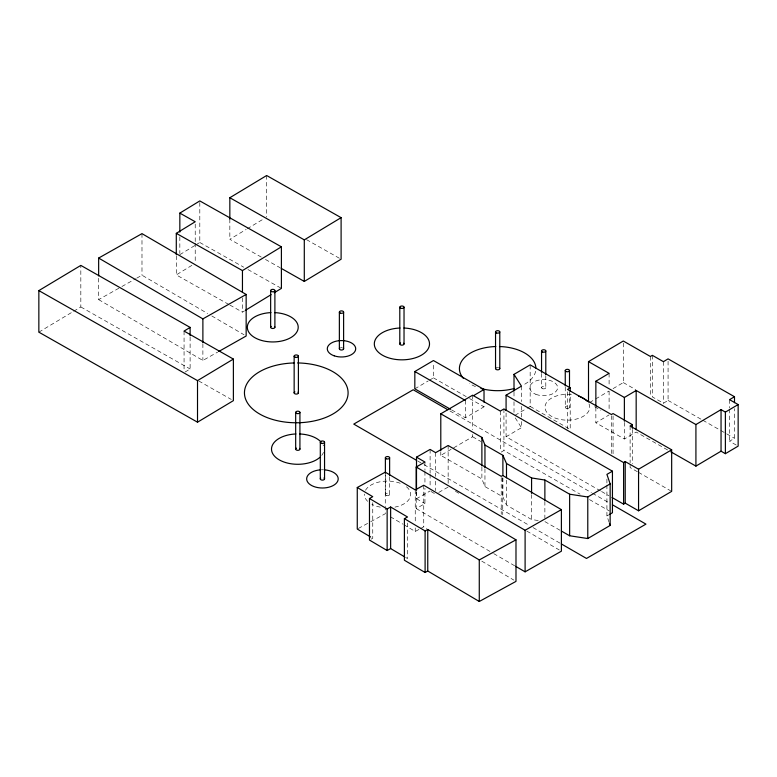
<?xml version="1.0" encoding="UTF-8"?>
<svg xmlns="http://www.w3.org/2000/svg" width="777" height="777" viewBox="0 0 777 777"><rect width="100%" height="100%" fill="white"/><g stroke="black" fill="none" stroke-linecap="round" stroke-linejoin="round"><path stroke-width="0.58" stroke-dasharray="3.88 2.91" d="M228.807 304.458L176.292 274.903L192.23 265.142M179.837 254.671L194.813 245.532M195.814 244.92L199.806 242.482L199.806 200.922M229.856 305.05L242.453 312.14L244.502 310.887M185.072 372.037L190.112 368.968L190.112 336.917M261.295 257.1L229.837 239.287L246.202 229.419M247.222 228.797L263.578 218.929M652.33 355.322L652.33 396.882L663.432 403.234L668.074 400.427L668.074 358.867M38.85 332.158L72.63 311.878M73.66 311.266L80.827 306.964L80.827 265.404M667.618 449.97L636.169 432.041L624.378 439.024L595.862 422.795L609.1 414.908M589.529 402.593L594.648 399.563M595.668 398.951L608.964 391.074M613.053 388.646L623.29 382.575L623.29 341.016M414.831 388.84L428.273 380.905M429.312 380.293L433.44 377.855L433.44 362.849M515.015 415.336L526.126 408.799M527.136 408.207L530.167 406.42L530.167 364.86M600.514 490.899L506.08 436.761L521.454 427.7L521.454 418.201M736.237 445.036L729.545 441.219L734.498 438.296L734.498 408.615M451.67 409.935L465.355 417.764L484.022 406.808L484.022 404.506M538.218 520.551L531.575 519.512L506.497 505.099L502.894 496.882L484.955 486.587L481.886 478.972L440.792 455.371L472.601 436.761L472.601 434.392M501.204 452.097L503.933 450.524L580.098 494.191M609.071 522.27L606.915 515.938L608.76 514.869M438.762 492.433L448.144 487.062M416.19 491.967L416.19 508.585L424.941 503.593L424.941 488.15M416.501 491.588L416.501 498.717L430.108 490.977M98.65 278.244L98.65 299.611L120.843 287.111M121.902 286.519L135.645 278.778M136.703 278.176L141.987 275.204L207.614 313.51M98.65 299.611L202.884 360.45L217.657 352.107M371.115 539.16L372.756 538.238L372.756 502.622M403.875 524.737L415.248 531.468L419.493 529.137M420.561 528.554L423.747 526.796L426.855 528.642M358.304 528.486L369.716 522.251M370.746 521.678L385.266 513.733L385.266 507.799M199.806 242.482L243.745 267.201M247.931 269.551L281.4 288.384M306.497 239.627L341.103 259.217M265.491 259.469L280.176 267.783M594.687 406.711L600.864 410.227M80.827 306.964L190.112 368.968M198.757 380.983L231.284 399.446M668.074 400.427L701.816 419.667M702.864 420.27L719.735 429.885M720.794 430.487L734.498 438.296M623.29 382.575L635.8 389.724M637.393 471.726L630.118 467.56L630.118 463.995M638.432 472.319L670.629 490.773M433.44 377.855L468.541 397.95M469.57 398.533L484.022 406.808M601.563 491.501L608.906 495.716M472.601 436.761L480.808 441.462M544.871 521.59L560.343 530.458M530.167 406.42L570.211 429.419L570.211 393.793M589.49 499.582L609.314 510.945M449.912 410.946L591.433 492.657M592.482 493.259L609.255 502.942M417.715 461.014L422.96 464.034M424.009 464.646L528.836 525.165M533.032 527.583L560.285 543.317M416.501 498.717L424.941 503.593M526.825 531.089L559.304 549.97M455.429 491.297L459.595 493.716M416.19 508.585L492.637 552.981M493.686 553.593L514.636 565.753M211.781 315.948L244.075 334.79M431.031 491.52L434.712 493.686M481.779 561.14L513.908 580.147M390.433 516.792L402.845 524.125M405.545 557.381L407.527 558.556L407.527 522.94M515.248 417.89L521.454 427.7M729.545 399.66L729.545 407.974M729.545 409.158L729.545 441.219M663.432 361.674L663.432 403.234M650.398 356.488L650.398 395.678M632.41 429.428L632.41 463.859M630.118 426L630.118 462.81M624.378 422.397L624.378 439.024M613.063 415.938L613.063 455.128M611.402 415.714L611.402 453.71M609.1 373.348L609.1 386.412M609.1 391.161L609.1 411.344M606.915 479.127L606.915 483.877M606.915 485.062L606.915 515.938M595.862 407.362L595.862 422.795M569.502 391.861L569.502 407.235M567.492 391.802L567.492 428.613M565.258 387.121L565.258 407.235M545.794 375.815L545.794 387.655M544.871 501.408L544.871 518.026M541.55 373.446L541.55 387.655M531.575 494.58L531.575 519.512M521.454 386.14L521.454 401.583M521.454 406.332L521.454 417.016M514.005 392.181L514.005 396.93M514.005 401.68L514.005 412.373M506.497 480.157L506.497 505.099M506.08 413.014L506.08 436.761M503.933 408.964L503.933 450.524M502.894 477.884L502.894 496.882M502.738 477.894L502.738 514.704M501.223 477.515L501.223 514.325M500.291 411.072L500.291 451.437M484.955 468.774L484.955 486.587M481.886 467.094L481.886 478.972M472.601 395.202L472.601 429.642M465.355 400.456L465.355 417.764M448.144 445.503L448.144 483.498M440.792 451.806L440.792 455.371M435.635 452.67L435.635 476.418M435.635 481.167L435.635 490.666M430.108 449.417L430.108 473.164M430.108 474.358L430.108 486.227M424.941 462.033L424.941 470.347M424.941 471.532L424.941 483.401M423.747 485.236L423.747 526.796M415.248 489.908L415.248 523.154M415.248 527.904L415.248 531.468M389.627 476.699L389.627 494.454M385.382 475.514L385.382 494.454M385.266 472.173L385.266 506.614M266.647 175.515L266.647 217.074M242.453 297.892L242.453 312.14M229.837 219.104L229.837 239.287M202.884 343.832L202.884 360.45M195.221 224.126L195.221 241.938M195.221 243.123L195.221 262.121M184.062 331.089L184.062 371.455M179.837 236.859L179.837 253.487M176.292 255.905L176.292 274.903M141.987 233.644L141.987 275.204M340.705 340.588A14.209 8.207 0 0 1 341.715 340.579M535.644 371.212A38.248 22.086 0 0 1 523.407 384.926M475.495 386.596A38.248 22.086 0 0 1 469.376 383.459M588.985 403.885A22.378 12.918 0 0 1 568.997 420.124A22.378 12.918 0 0 1 545.163 405.72A22.378 12.918 0 0 1 574.174 394.93M321.309 469.803A15.773 9.11 0 0 1 323.562 469.803M406.439 486.752A23.155 13.364 0 0 1 394.969 507.109M380.341 507.167A23.155 13.364 0 0 1 371.843 504.302M367.667 501.35A23.155 13.364 0 0 1 364.355 494.065M365.481 490.316A23.155 13.364 0 0 1 401.913 483.984M323.494 452.331A26.292 15.181 0 0 1 321.717 455.409M323.028 444.823A26.292 15.181 0 0 1 323.494 445.872M340.841 347.62A2.117 1.224 0 0 1 341.919 347.581M497.222 367.404A2.117 1.224 0 0 1 498.3 367.434M535.868 394.318A13.947 8.052 0 0 0 557.585 388.218A13.947 8.052 0 0 0 537.567 380.409A13.947 8.052 0 0 0 535.868 394.318M386.256 495.444A2.117 1.224 0 0 0 389.617 494.58A2.117 1.224 0 0 0 386.635 493.337A2.117 1.224 0 0 0 386.256 495.444M542.433 388.646A2.117 1.224 0 0 0 545.784 387.781A2.117 1.224 0 0 0 542.812 386.528A2.117 1.224 0 0 0 542.433 388.646M566.132 408.236A2.117 1.224 0 0 0 569.492 407.371A2.117 1.224 0 0 0 566.511 406.118A2.117 1.224 0 0 0 566.132 408.236"/><path stroke-width="1.17" d="M612.053 497.513L623.601 504.137L623.601 462.577L625.213 461.577L638.558 469.23L638.558 510.79L625.213 503.137L625.213 461.577M623.601 504.137L625.213 503.137M176.292 254.72L176.292 233.343L195.221 221.756L179.837 213.112L199.806 200.922L281.4 246.824L281.4 288.384L274.232 292.764M242.453 291.948L242.453 270.581L281.4 246.824M245.532 310.266L271.154 294.638M190.112 327.408L184.062 331.089L233.382 359.081L233.382 400.641L197.513 422.193L38.85 332.158L38.85 290.598L80.827 265.404L190.112 327.408L190.112 335.722M229.837 219.104L229.837 197.727L266.647 175.515L341.103 217.657L341.103 259.217L304.293 281.429L281.225 268.376M304.293 281.429L304.293 239.87L341.103 217.657M197.513 422.193L197.513 380.633L233.382 359.081M595.862 406.177L595.862 381.235L609.1 373.348L588.51 361.635L588.51 402.01M670.755 451.767L695.92 466.113L695.92 424.553L721.046 409.625L725.378 412.121L725.378 453.681L721.046 451.184L721.046 409.625M695.92 466.113L721.046 451.184M588.51 361.635L623.29 341.016L650.398 356.488L652.33 355.322L663.432 361.674L668.074 358.867L734.498 396.736L734.498 402.68M624.378 421.212L624.378 397.465L636.169 390.481L695.92 424.553M450.621 409.333L414.831 388.84L414.831 371.523L433.44 360.538L484.022 389.491L484.022 402.195M725.378 412.121L738.15 404.564L729.545 399.66L734.498 396.736M725.378 453.681L738.15 446.124L738.15 404.564M514.005 390.996L514.005 374.368L530.167 364.86L570.211 387.859L570.211 391.423M506.08 410.644L506.08 395.202L521.454 386.14L514.005 374.368M473.649 395.58L484.022 389.491M612.441 471.183L503.933 408.964L500.291 411.072L472.601 395.202L440.792 413.811L481.886 437.412L484.955 445.027L502.894 455.322L506.497 463.539L531.575 477.952L544.871 480.031L569.638 494.211L587.781 496.979L610.149 483.886L606.915 474.378L612.441 471.183L612.441 512.742L609.673 514.335M638.558 469.23L671.668 449.815L630.118 426L632.41 424.679L632.41 428.234M561.382 531.041L569.638 535.771L587.781 538.539L610.149 525.446L610.149 483.886M638.558 510.79L671.668 491.365L671.668 449.815M570.211 387.859L567.492 389.423L611.402 414.529L613.063 413.568L632.41 424.679M416.19 489.588L416.19 467.026L424.941 462.033L416.501 457.158L416.501 490.404M416.501 457.158L430.108 449.417L435.635 452.67L448.144 445.503L501.223 476.33L502.738 475.514L561.392 509.625L561.392 551.184L525.106 571.833L515.685 566.365M416.19 467.026L525.106 530.273L561.392 509.625M98.65 275.864L98.65 258.061L141.987 233.644L246.154 294.454L246.154 336.014L218.716 351.515M98.65 258.061L202.884 318.891L246.154 294.454M404.545 556.798L390.637 548.562L387.14 550.524L369.473 540.073L369.473 498.513L372.756 496.678L357.265 487.5L385.266 472.173L415.248 489.908L423.747 485.236L515.986 539.821L515.986 581.381L479.273 601.485L427.758 571.017L427.758 529.458L425.106 530.934L404.399 518.686L404.399 560.246L425.106 572.494L427.758 571.017M369.473 498.513L387.14 508.964L390.637 507.002L407.527 516.996L404.399 518.686M427.758 529.458L479.273 559.926L515.986 539.821M176.292 233.343L242.453 270.581M229.837 197.727L304.293 239.87M595.862 381.235L624.378 397.465M38.85 290.598L197.513 380.633M506.08 395.202L623.601 462.577M414.831 371.523L465.355 400.456M447.824 409.741L413.228 389.763L353.768 424.096L416.666 460.402M612.402 504.759L645.949 524.125L586.489 558.449L561.334 543.929M370.687 537.014L357.265 529.059L357.265 487.5M609.43 523.329L610.149 525.446M636.169 390.481L636.169 429.662M587.781 496.979L587.781 538.539M569.638 494.211L569.638 535.771M569.502 370.551L569.502 388.306M565.258 370.551L565.258 385.936M545.794 350.961L545.794 374.631M544.871 480.031L544.871 500.223M541.55 350.961L541.55 372.27M531.575 477.952L531.575 493.395M525.106 530.273L525.106 571.833M506.497 463.539L506.497 477.787M502.894 455.322L502.894 475.505M499.786 331.915L499.786 368.599M495.541 331.915L495.541 368.599M484.955 445.027L484.955 467.589M481.886 437.412L481.886 465.909M479.273 559.926L479.273 601.485M440.792 413.811L440.792 450.621M425.106 530.934L425.106 572.494M404.03 307.226L404.03 343.91M399.796 307.226L399.796 343.91M390.637 507.002L390.637 548.562M389.627 457.77L389.627 475.514M387.14 508.964L387.14 550.524M385.382 457.77L385.382 473.154M343.609 312.101L343.609 348.786M339.364 312.101L339.364 348.786M324.553 442.2L324.553 478.885M320.309 442.2L320.309 478.885M299.922 412.412L299.922 449.106M298.397 356.167L298.397 392.851M295.678 412.412L295.678 449.106M294.153 356.167L294.153 392.851M274.893 290.579L274.893 327.263M270.649 290.579L270.649 327.263M202.884 318.891L202.884 342.638M179.837 213.112L179.837 232.109M297.649 362.946A51.816 29.915 0 0 1 341.074 407.886A51.816 29.915 0 0 1 251.952 408.352A51.816 29.915 0 0 1 293.949 362.966M274.592 312.616A25.437 14.685 0 0 1 294.493 334.906A25.437 14.685 0 0 1 251.049 334.906A25.437 14.685 0 0 1 270.959 312.616M403.933 328.02A27.593 15.928 0 0 1 425.446 352.224A27.593 15.928 0 0 1 378.321 352.175A27.593 15.928 0 0 1 400 328.02M514.393 388.451A38.248 22.086 0 0 1 480.963 388.471M463.267 378.263A38.248 22.086 0 0 1 495.823 346.542M499.456 346.542A38.248 22.086 0 0 1 535.897 368.055M578.544 396.047A22.378 12.918 0 0 1 587.257 401.311M324.679 469.871A15.773 9.11 0 0 1 335.703 483.809A15.773 9.11 0 0 1 309.159 483.809A15.773 9.11 0 0 1 320.192 469.871M319.92 457.313A26.292 15.181 0 0 1 275.184 456.847A26.292 15.181 0 0 1 295.92 433.964M299.679 433.964A26.292 15.181 0 0 1 320.872 441.831M323.931 478.02A2.117 1.224 0 0 1 323.999 479.71A2.117 1.224 0 0 1 321.086 479.836A2.117 1.224 0 0 1 320.736 478.156M299.543 448.407A2.117 1.224 0 0 1 299.058 450.087A2.117 1.224 0 0 1 296.134 449.854A2.117 1.224 0 0 1 296.445 448.164M342.987 347.921A2.117 1.224 0 0 1 342.987 349.65A2.117 1.224 0 0 1 339.986 349.65A2.117 1.224 0 0 1 339.986 347.921M403.661 343.22A2.117 1.224 0 0 1 403.166 344.901A2.117 1.224 0 0 1 400.242 344.667A2.117 1.224 0 0 1 400.553 342.968M298.018 392.162A2.117 1.224 0 0 1 297.533 393.842A2.117 1.224 0 0 1 294.6 393.609A2.117 1.224 0 0 1 294.91 391.909M274.524 326.573A2.117 1.224 0 0 1 274.077 328.224A2.117 1.224 0 0 1 271.183 328.079A2.117 1.224 0 0 1 271.27 326.398M499.164 367.735A2.117 1.224 0 0 1 499.164 369.463A2.117 1.224 0 0 1 496.163 369.463A2.117 1.224 0 0 1 496.163 367.735M334.188 355.817A14.209 8.207 0 0 0 355.701 348.912A14.209 8.207 0 0 0 334.586 341.608A14.209 8.207 0 0 0 334.188 355.817M321.192 443.191A2.117 1.224 0 0 0 324.543 442.327A2.117 1.224 0 0 0 321.571 441.083A2.117 1.224 0 0 0 321.192 443.191M386.256 458.76A2.117 1.224 0 0 0 389.617 457.896A2.117 1.224 0 0 0 386.635 456.653A2.117 1.224 0 0 0 386.256 458.76M296.552 413.413A2.117 1.224 0 0 0 299.912 412.548A2.117 1.224 0 0 0 296.931 411.295A2.117 1.224 0 0 0 296.552 413.413M340.248 313.092A2.117 1.224 0 0 0 343.599 312.228A2.117 1.224 0 0 0 340.627 310.985A2.117 1.224 0 0 0 340.248 313.092M400.67 308.216A2.117 1.224 0 0 0 404.021 307.352A2.117 1.224 0 0 0 401.049 306.109A2.117 1.224 0 0 0 400.67 308.216M295.027 357.158A2.117 1.224 0 0 0 298.378 356.293A2.117 1.224 0 0 0 295.406 355.05A2.117 1.224 0 0 0 295.027 357.158M271.532 291.569A2.117 1.224 0 0 0 274.883 290.705A2.117 1.224 0 0 0 271.911 289.462A2.117 1.224 0 0 0 271.532 291.569M496.416 332.906A2.117 1.224 0 0 0 499.766 332.041A2.117 1.224 0 0 0 496.794 330.798A2.117 1.224 0 0 0 496.416 332.906M542.433 351.962A2.117 1.224 0 0 0 545.784 351.087A2.117 1.224 0 0 0 542.812 349.844A2.117 1.224 0 0 0 542.433 351.962M566.132 371.542A2.117 1.224 0 0 0 569.492 370.678A2.117 1.224 0 0 0 566.511 369.434A2.117 1.224 0 0 0 566.132 371.542"/></g></svg>
